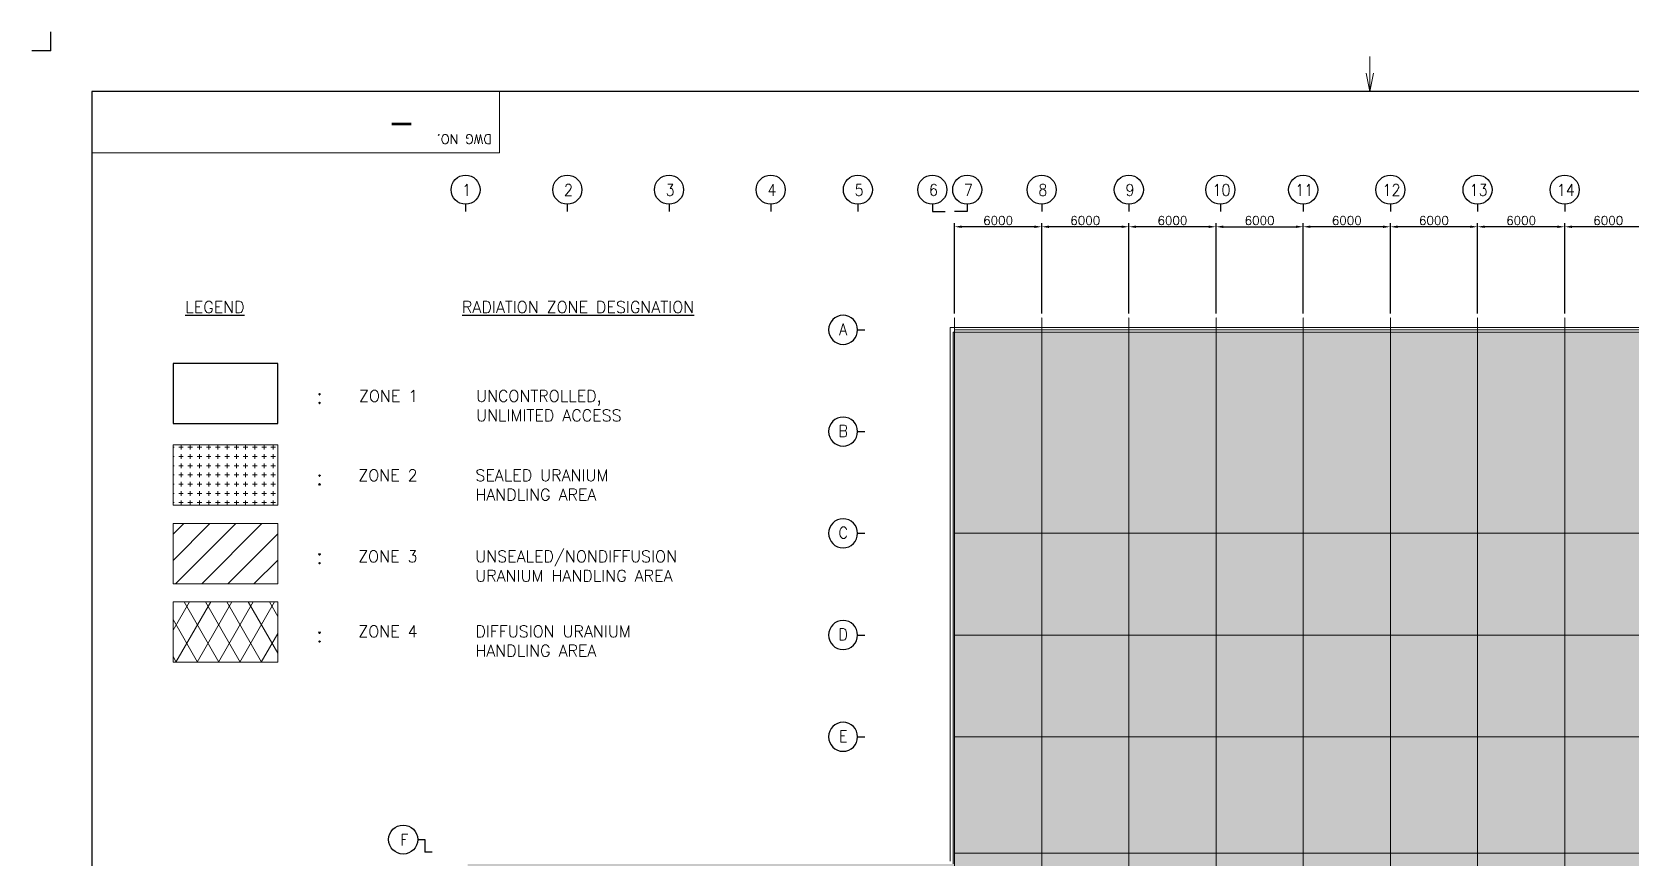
# Model space of a CAD drawing. Extents: x -59767 to 1106559, y -1290 to 1129522.
# Drawn here: x 538540 to 648534, y 730790 to 787562 of the extents above; entities that cross this region are included whole.
import ezdxf
from ezdxf.enums import TextEntityAlignment as Align

# ---------------------------------------------------------------- set-up
doc = ezdxf.new("R2010")
doc.units = 0
doc.linetypes.add('CENTER', pattern=[2, 1.25, -0.25, 0.25, -0.25])
doc.layers.get('0').update_dxf_attribs({"linetype": 'CONTINUOUS', "lineweight": 9})
doc.layers.get('Defpoints').update_dxf_attribs({"linetype": 'CONTINUOUS', "lineweight": 9})
for name, color, linetype in [('1', 2, 'CONTINUOUS'), ('15', 1, 'CONTINUOUS'), ('2', 4, 'CONTINUOUS'), ('7', 7, 'CONTINUOUS'), ('DIM', 7, 'CONTINUOUS'), ('Y', 2, 'CONTINUOUS')]:
    doc.layers.add(name, color=color, linetype=linetype)
for name, color, linetype, lineweight in [('CENTER', 1, 'CENTER', 9), ('TEXT', 3, 'CONTINUOUS', 9), ('WALL_200', 3, 'CONTINUOUS', 9), ('외형선', 3, 'CONTINUOUS', 9), ('중간선', 5, 'CONTINUOUS', 9), ('중심선', 1, 'CENTER', 9), ('치수선', 6, 'CONTINUOUS', 9)]:
    doc.layers.add(name, color=color, linetype=linetype, lineweight=lineweight)
doc.styles.add('ROMANS', font='romans.shx', dxfattribs={"bigfont": 'whgtxt.shx'})
doc.styles.add('SIM', font='SIMPLEX', dxfattribs={"width": 0.85, "bigfont": 'HS'})
doc.styles.get("Standard").update_dxf_attribs({"font": 'romans.shx', "bigfont": 'whtgtxt.shx'})
doc.dimstyles.new('ISO-25', dxfattribs={"dimscale": 200, "dimtxt": 3, "dimasz": 2.5, "dimexe": 1.25, "dimexo": 0.625, "dimtad": 1, "dimdec": 0, "dimdsep": 46, "dimtxsty": 'Standard', "dimcen": 2.5, "dimadec": 0, "dimazin": 0, "dimtp": 0.1, "dimtm": 0.1, "dimtfac": 0.6, "dimtdec": 0, "dimtmove": 0, "dimatfit": 3, "dimfxl": 1, "dimtvp": 1, "dimtolj": 1, "dimarcsym": 0})

# ---------------------------------------------------------------- blocks, each defined once
blk = doc.blocks.new('BUBBLE')
blk.add_line((0, -600), (0, -900))
blk.add_circle((0, 0), 600)
blk = doc.blocks.new('*D656')
at = {"layer": 'Defpoints', "color": 0}
for p in [(644037, 774158), (644037, 768065), (650037, 768065)]:
    blk.add_point(p, dxfattribs=at)
at = {"layer": '치수선', "color": 0, "lineweight": -2}
for p, q in [((644037, 768190), (644037, 774408)), ((650037, 768190), (650037, 774408)), ((649537, 774158), (644537, 774158))]:
    blk.add_line(p, q, dxfattribs=at)
at = {"layer": '치수선', "color": 0}
for points in [[(644537, 774241), (644537, 774075), (644037, 774158)], [(649537, 774075), (649537, 774241), (650037, 774158)]]:
    blk.add_solid(points, dxfattribs=at)
at = {"layer": '치수선', "color": 0, "insert": (647037, 774583), "char_height": 600, "attachment_point": 5}
blk.add_mtext('\\A1;6000', dxfattribs=at)
blk = doc.blocks.new('*D657')
at = {"layer": 'Defpoints', "color": 0}
for p in [(638037, 774158), (638037, 768065), (644037, 768065)]:
    blk.add_point(p, dxfattribs=at)
at = {"layer": '치수선', "color": 0, "lineweight": -2}
for p, q in [((638037, 768190), (638037, 774408)), ((644037, 768190), (644037, 774408)), ((643537, 774158), (638537, 774158))]:
    blk.add_line(p, q, dxfattribs=at)
at = {"layer": '치수선', "color": 0}
for points in [[(638537, 774241), (638537, 774075), (638037, 774158)], [(643537, 774075), (643537, 774241), (644037, 774158)]]:
    blk.add_solid(points, dxfattribs=at)
at = {"layer": '치수선', "color": 0, "insert": (641037, 774583), "char_height": 600, "attachment_point": 5}
blk.add_mtext('\\A1;6000', dxfattribs=at)
blk = doc.blocks.new('*D658')
at = {"layer": 'Defpoints', "color": 0}
for p in [(632037, 774158), (632037, 768065), (638037, 768065)]:
    blk.add_point(p, dxfattribs=at)
at = {"layer": '치수선', "color": 0, "lineweight": -2}
for p, q in [((632037, 768190), (632037, 774408)), ((638037, 768190), (638037, 774408)), ((637537, 774158), (632537, 774158))]:
    blk.add_line(p, q, dxfattribs=at)
at = {"layer": '치수선', "color": 0}
for points in [[(632537, 774241), (632537, 774075), (632037, 774158)], [(637537, 774075), (637537, 774241), (638037, 774158)]]:
    blk.add_solid(points, dxfattribs=at)
at = {"layer": '치수선', "color": 0, "insert": (635037, 774583), "char_height": 600, "attachment_point": 5}
blk.add_mtext('\\A1;6000', dxfattribs=at)
blk = doc.blocks.new('*D659')
at = {"layer": 'Defpoints', "color": 0}
for p in [(626037, 774158), (626037, 768065), (632037, 768065)]:
    blk.add_point(p, dxfattribs=at)
at = {"layer": '치수선', "color": 0, "lineweight": -2}
for p, q in [((626037, 768190), (626037, 774408)), ((632037, 768190), (632037, 774408)), ((631537, 774158), (626537, 774158))]:
    blk.add_line(p, q, dxfattribs=at)
at = {"layer": '치수선', "color": 0}
for points in [[(626537, 774241), (626537, 774075), (626037, 774158)], [(631537, 774075), (631537, 774241), (632037, 774158)]]:
    blk.add_solid(points, dxfattribs=at)
at = {"layer": '치수선', "color": 0, "insert": (629037, 774583), "char_height": 600, "attachment_point": 5}
blk.add_mtext('\\A1;6000', dxfattribs=at)
blk = doc.blocks.new('*D660')
at = {"layer": 'Defpoints', "color": 0}
for p in [(626037, 774158), (620037, 768065), (626037, 768065)]:
    blk.add_point(p, dxfattribs=at)
at = {"layer": '치수선', "color": 0, "lineweight": -2}
for p, q in [((620037, 768190), (620037, 774408)), ((626037, 768190), (626037, 774408)), ((620537, 774158), (625537, 774158))]:
    blk.add_line(p, q, dxfattribs=at)
at = {"layer": '치수선', "color": 0}
for points in [[(620537, 774241), (620537, 774075), (620037, 774158)], [(625537, 774075), (625537, 774241), (626037, 774158)]]:
    blk.add_solid(points, dxfattribs=at)
at = {"layer": '치수선', "color": 0, "insert": (623037, 774583), "char_height": 600, "attachment_point": 5}
blk.add_mtext('\\A1;6000', dxfattribs=at)
blk = doc.blocks.new('*D661')
at = {"layer": 'Defpoints', "color": 0}
for p in [(614037, 774158), (614037, 768065), (620037, 768065)]:
    blk.add_point(p, dxfattribs=at)
at = {"layer": '치수선', "color": 0, "lineweight": -2}
for p, q in [((614037, 768190), (614037, 774408)), ((620037, 768190), (620037, 774408)), ((619537, 774158), (614537, 774158))]:
    blk.add_line(p, q, dxfattribs=at)
at = {"layer": '치수선', "color": 0}
for points in [[(614537, 774241), (614537, 774075), (614037, 774158)], [(619537, 774075), (619537, 774241), (620037, 774158)]]:
    blk.add_solid(points, dxfattribs=at)
at = {"layer": '치수선', "color": 0, "insert": (617037, 774583), "char_height": 600, "attachment_point": 5}
blk.add_mtext('\\A1;6000', dxfattribs=at)
blk = doc.blocks.new('*D662')
at = {"layer": 'Defpoints', "color": 0}
for p in [(608037, 774158), (608037, 768065), (614037, 768065)]:
    blk.add_point(p, dxfattribs=at)
at = {"layer": '치수선', "color": 0, "lineweight": -2}
for p, q in [((608037, 768190), (608037, 774408)), ((614037, 768190), (614037, 774408)), ((613537, 774158), (608537, 774158))]:
    blk.add_line(p, q, dxfattribs=at)
at = {"layer": '치수선', "color": 0}
for points in [[(608537, 774241), (608537, 774075), (608037, 774158)], [(613537, 774075), (613537, 774241), (614037, 774158)]]:
    blk.add_solid(points, dxfattribs=at)
at = {"layer": '치수선', "color": 0, "insert": (611037, 774583), "char_height": 600, "attachment_point": 5}
blk.add_mtext('\\A1;6000', dxfattribs=at)
blk = doc.blocks.new('*D663')
at = {"layer": 'Defpoints', "color": 0}
for p in [(602037, 774158), (602037, 768065), (608037, 768065)]:
    blk.add_point(p, dxfattribs=at)
at = {"layer": '치수선', "color": 0, "lineweight": -2}
for p, q in [((602037, 768190), (602037, 774408)), ((608037, 768190), (608037, 774408)), ((607537, 774158), (602537, 774158))]:
    blk.add_line(p, q, dxfattribs=at)
at = {"layer": '치수선', "color": 0}
for points in [[(602537, 774241), (602537, 774075), (602037, 774158)], [(607537, 774075), (607537, 774241), (608037, 774158)]]:
    blk.add_solid(points, dxfattribs=at)
at = {"layer": '치수선', "color": 0, "insert": (605037, 774583), "char_height": 600, "attachment_point": 5}
blk.add_mtext('\\A1;6000', dxfattribs=at)

msp = doc.modelspace()

# ---------------------------------------------------------------- hatches: boundary and pattern name
at = {"layer": 'CENTER', "linetype": 'CENTER'}
h = msp.add_hatch(dxfattribs=at)
h.set_pattern_fill('ANGLE', color=2, scale=200)
h.set_pattern_definition([(0, (784243, 0), (0, 1397), [1016, -381]), (90, (784243, 0), (-1397, 9e-14), [1016, -381])])
h.paths.add_polyline_path([(601938.6, 766915.3), (601938.6, 730315.3), (569510.3, 730315.3), (568537.6, 730315.3), (568537.6, 704565.3), (626138.6, 704565.3), (626139.3, 708166.1), (632338.6, 708166.1), (632338.6, 704565.3), (649888.6, 704565.3), (649888.6, 766915.3)])
at = {"layer": '중간선'}
h = msp.add_hatch(dxfattribs=at)
h.set_pattern_fill('PLUS', color=130, scale=25)
h.set_pattern_definition([(0, (0, 158.75), (0, 635), [317.5, -317.5]), (90, (158.75, 0), (-635, 4e-14), [317.5, -317.5])])
h.paths.add_polyline_path([(548248.3, 759154.9), (548248.3, 755006.9), (555453.4, 755006.9), (555453.4, 759154.9)])
h = msp.add_hatch(dxfattribs=at)
h.set_pattern_fill('ANSI31', color=170, scale=400)
h.paths.add_polyline_path([(548248.3, 753734.9), (548248.3, 749586.8), (555453.4, 749586.8), (555453.4, 753734.9)])
h = msp.add_hatch(dxfattribs=at)
h.set_pattern_fill('DIAMONDS', color=210, scale=400)
h.set_pattern_definition([(60, (0, 0), (-1099.8523, 635), []), (120, (0, 0), (-1099.8523, -635), [])])
h.paths.add_polyline_path([(548248.3, 748344.6), (548248.3, 744196.5), (555453.4, 744196.5), (555453.4, 748344.6)])

# ---------------------------------------------------------------- linework, layer by layer
msp.add_line((630627.1, 783470.2), (630627.1, 785873.6))
at = {"linetype": 'Continuous'}
for p, q in [((630627.1, 783470.2), (630368.3, 784716.3)), ((630627.1, 783470.2), (630885.8, 784716.3)), ((570723.8, 783417.5), (570723.8, 779254.8)), ((542669.3, 779254.8), (570723.8, 779254.8))]:
    msp.add_line(p, q, dxfattribs=at)
at = {"layer": '15'}
for p, q in [((718584.9, 783482.8), (542669.3, 783457.6)), ((542669.3, 783457.6), (542669.3, 661231))]:
    msp.add_line(p, q, dxfattribs=at)
at = {"layer": '2'}
for q in [(539830.4, 787561.6), (538540, 786271.2)]:
    msp.add_line((539830.4, 786271.2), q, dxfattribs=at)
at = {"layer": '2', "color": 7, "linetype": 'Continuous'}
msp.add_lwpolyline([(548248.3, 764760.6), (548248.3, 760612.5), (555453.4, 760612.5), (555453.4, 764760.6)], close=True, dxfattribs=at)
at = {"layer": 'DIM', "linetype": 'Continuous'}
for p, q in [((600512.3, 775208.1), (601387.3, 775208.1)), ((602912.3, 775208.1), (602037.3, 775208.1)), ((565588.1, 731990.3), (565588.1, 731115.3)), ((566088.1, 731115.3), (565588.1, 731115.3))]:
    msp.add_line(p, q, dxfattribs=at)
at = {"layer": 'WALL_200', "ltscale": 0.5}
for p, q in [((601738.6, 767215.3), (694837.8, 767215.3)), ((601738.6, 767215.3), (601738.6, 730515.3)), ((601938.6, 766915.3), (694541, 766915.3)), ((601938.6, 766915.3), (601938.6, 730315.3))]:
    msp.add_line(p, q, dxfattribs=at)
at = {"layer": '중간선', "color": 130}
msp.add_lwpolyline([(548248.3, 759154.9), (548248.3, 755006.9), (555453.4, 755006.9), (555453.4, 759154.9)], close=True, dxfattribs=at)
at = {"layer": '중간선', "color": 170}
msp.add_lwpolyline([(548248.3, 753734.9), (548248.3, 749586.8), (555453.4, 749586.8), (555453.4, 753734.9)], close=True, dxfattribs=at)
at = {"layer": '중간선', "color": 210}
msp.add_lwpolyline([(548248.3, 748344.6), (548248.3, 744196.5), (555453.4, 744196.5), (555453.4, 748344.6)], close=True, dxfattribs=at)
at = {"layer": '중심선'}
for p, q in [((602038.6, 767912.6), (602038.6, 704415.3)), ((608038.6, 767912.6), (608038.6, 704415.3)), ((614038.6, 767912.6), (614038.6, 704415.3)), ((620038.6, 767912.6), (620038.6, 704415.3)), ((626038.6, 767912.6), (626038.6, 704415.3)), ((632038.6, 767912.6), (632038.6, 704415.3)), ((638038.6, 767912.6), (638038.6, 704415.3)), ((644038.6, 767912.6), (644038.6, 704415.3)), ((694688.6, 767065.3), (602038.6, 767065.3)), ((694690, 753065.3), (602040, 753065.3)), ((694688.6, 746065.3), (602038.6, 746065.3)), ((602037.3, 739065.3), (694687.3, 739065.3)), ((602038.6, 731065.3), (694688.6, 731065.3))]:
    msp.add_line(p, q, dxfattribs=at)

# ---------------------------------------------------------------- block references
at = {"layer": '7', "color": 7, "xscale": 1.666666666627862, "yscale": 1.666666666627862, "zscale": 1.666666666627862}
for p in [(568386.8, 776708.1), (575386.8, 776708.1), (582387.3, 776708.1), (589387.3, 776708.1), (595387.3, 776708.1), (600512.3, 776708.1), (602912.3, 776708.1), (608037.3, 776708.1), (614037.3, 776708.1), (620337.3, 776708.1), (626037.3, 776708.1), (632037.3, 776708.1), (638037.3, 776708.1), (644037.3, 776708.1)]:
    msp.add_blockref('BUBBLE', p, dxfattribs=at)
at = {"layer": '7', "color": 7, "yscale": 1.666666666627862, "zscale": 1.666666666627862}
for p, xscale, rotation in [((594367.3, 767065.3), -1.666666666627862, 89.9999999999998), ((594367.3, 760065.3), -1.666666666627862, 89.9999999999998), ((594367.3, 753065.3), -1.666666666627862, 89.9999999999998), ((594367.3, 746065.3), -1.666666666627862, 89.99999999999979), ((594367.3, 739065.3), -1.666666666627862, 89.9999999999998), ((564088.1, 731990.3), 1.666666666627862, 90)]:
    msp.add_blockref('BUBBLE', p, dxfattribs=dict(at, xscale=xscale, rotation=rotation))

# ---------------------------------------------------------------- texts
at = {"layer": '1', "linetype": 'Continuous', "style": 'ROMANS'}
msp.add_text('DWG NO.', height=652.84, rotation=179.999979, dxfattribs=at).set_placement((570200.1, 780510.5))
at = {"layer": '2', "color": 7, "style": 'SIM'}
for p in [(558115, 761991.7), (558115, 756386), (558115, 750966), (558115, 745575.7)]:
    msp.add_text(':', height=1050, dxfattribs=at).set_placement(p)
at = {"layer": 'TEXT', "color": 7, "style": 'ROMANS', "width": 0.9}
for s, p in [('1', (568466.2, 776690.5)), ('2', (575466.2, 776690.5)), ('3', (582466.7, 776690.5)), ('4', (589466.7, 776690.5)), ('5', (595466.7, 776690.5)), ('6', (600591.7, 776690.5)), ('7', (602991.7, 776690.5)), ('8', (608116.7, 776690.5)), ('9', (614116.7, 776690.5)), ('10', (620416.7, 776690.5)), ('11', (626116.7, 776690.5)), ('12', (632116.7, 776690.5)), ('13', (638116.7, 776690.5)), ('14', (644116.7, 776690.5)), ('A', (594379.1, 767104.7)), ('B', (594379.1, 760104.7)), ('C', (594379.1, 753104.7)), ('D', (594379.1, 746104.7)), ('E', (594379.1, 739104.7)), ('F', (564167.6, 731972.7))]:
    msp.add_text(s, height=800, dxfattribs=at).set_placement(p, align=Align.MIDDLE)
at = {"layer": 'Y', "linetype": 'Continuous', "style": 'ROMANS'}
for s, p in [('%%ULEGEND', (549093.8, 768230)), ('%%URADIATION ZONE DESIGNATION', (568139.4, 768230))]:
    msp.add_text(s, height=800, dxfattribs=at).set_placement(p)
at = {"layer": 'Y', "linetype": 'Continuous', "char_height": 800, "attachment_point": 1, "style": 'ROMANS'}
for s, insert, width in [('\\pxr0.57416;ZONE 1', (561050.8, 762911), 12039.641), ('\\pxr0.57416;UNCONTROLLED, \\PUNLIMITED ACCESS', (569107.9, 762911), 17290.539), ('\\pxr0.57416;ZONE 2', (561003.7, 757458.9), 12039.641), ('\\pxr0.57416;{\\Fromans.shx,whgtxt.shx;SEALED URANIUM HANDLING AREA}', (569060.7, 757458.9), 12496.295), ('\\pxr0.57416;ZONE 3', (560994.8, 751873.8), 12039.641), ('\\pxr0.57416;UNSEALED/NONDIFFUSION URANIUM HANDLING AREA', (569051.9, 751873.8), 17600.706), ('\\pxr0.57416;ZONE 4', (561003, 746715.1), 12039.641), ('{\\Fromans.shx,whgtxt.shx;DIFFUSION URANIUM \\PHANDLING AREA}', (569060.1, 746715.1), 15707.812)]:
    msp.add_mtext(s, dxfattribs=dict(at, insert=insert, width=width))
at = {"layer": '외형선', "insert": (564940.2, 780226.9), "char_height": 1737.9, "attachment_point": 1, "rotation": 180, "style": 'ROMANS'}
msp.add_mtext_dynamic_manual_height_columns('{\\C2;-}', width=364.69, gutter_width=20, heights=[-1737.9], dxfattribs=at)

# ---------------------------------------------------------------- dimensions: what is measured, and where the dimension line sits
at = {"layer": '치수선'}
for base, p1, p2, picture, middle in [((602037.3, 774158.1), (608037.3, 768065.3), (602037.3, 768065.3), '*D663', (605037.3, 774583.1)), ((608037.3, 774158.1), (614037.3, 768065.3), (608037.3, 768065.3), '*D662', (611037.3, 774583.1)), ((614037.3, 774158.1), (620037.3, 768065.3), (614037.3, 768065.3), '*D661', (617037.3, 774583.1)), ((626037.3, 774158.1), (620037.3, 768065.3), (626037.3, 768065.3), '*D660', (623037.3, 774583.1)), ((626037.3, 774158.1), (632037.3, 768065.3), (626037.3, 768065.3), '*D659', (629037.3, 774583.1)), ((632037.3, 774158.1), (638037.3, 768065.3), (632037.3, 768065.3), '*D658', (635037.3, 774583.1)), ((638037.3, 774158.1), (644037.3, 768065.3), (638037.3, 768065.3), '*D657', (641037.3, 774583.1)), ((644037.3, 774158.1), (650037.3, 768065.3), (644037.3, 768065.3), '*D656', (647037.3, 774583.1))]:
    dim = msp.add_linear_dim(base=base, p1=p1, p2=p2, dimstyle='ISO-25', dxfattribs=at)
    dim.commit()
    dim.dimension.update_dxf_attribs({"geometry": picture, "text_midpoint": middle})

doc.saveas('drawing.dxf')
